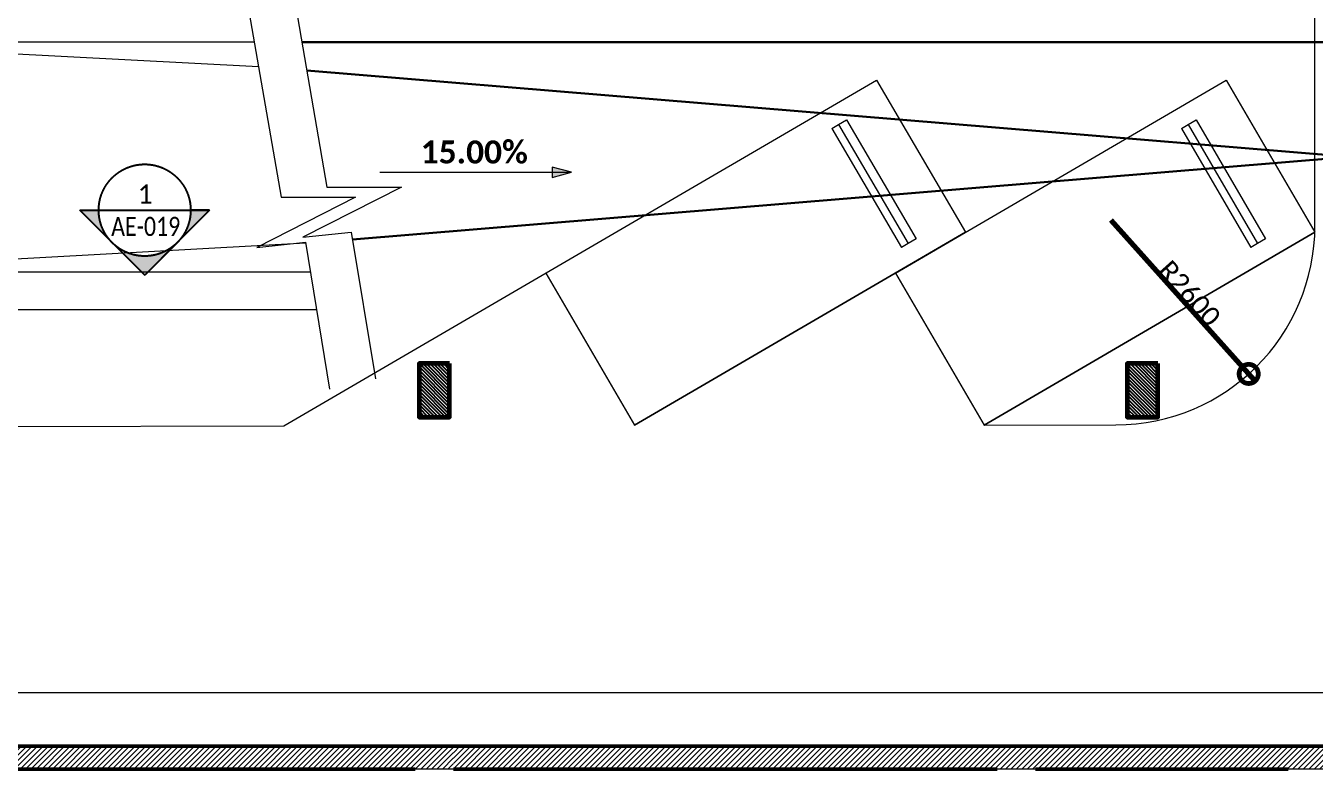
# Model space of a CAD drawing. Header units: millimetres. Extents: x -967280 to 3852, y 2833 to 1955156.
# Drawn here: x -938482 to -921642, y 478037 to 487750 of the extents above; entities that cross this region are included whole.
import ezdxf

# ---------------------------------------------------------------- set-up
doc = ezdxf.new("R2010")
doc.units = ezdxf.units.MM
doc.header["$LTSCALE"] = 1000
doc.header["$PDMODE"] = 35
doc.header["$PDSIZE"] = 25
for name, pattern in [('Dash', [6.35, 3.175, -3.175]), ('HRZN_Line-Ptrn-Dash', [4, 2, -2]), ('HRZN_Line-Ptrn-Sold', [9144001.0, 9144000.0, -1])]:
    doc.linetypes.add(name, pattern=pattern)
for name, color, linetype, lineweight in [('A-DIM', 7, 'Continuous', 13), ('A-ELEV', 1, 'HRZN_Line-Ptrn-Sold', 13), ('A-FLOR-PATT', 1, 'Continuous', 13), ('A-SYMB', 7, 'Continuous', 13), ('A-SYMB-ELEV', 7, 'Continuous', 13), ('A-TONE', 40, 'HRZN_Line-Ptrn-Sold', 35), ('A-WALL', 8, 'HRZN_Line-Ptrn-Sold', 50), ('C-PKNG', 1, 'Continuous', 13), ('DASHED', 1, 'HRZN_Line-Ptrn-Dash', 30), ('S - column', 6, 'Continuous', 60)]:
    doc.layers.add(name, color=color, linetype=linetype, lineweight=lineweight)
doc.layers.add('ARCH', color=8, linetype='Continuous')
doc.layers.add('S - col hach', color=1, linetype='Continuous')
doc.styles.add('Calibri_1', font='calibri.ttf', dxfattribs={"height": 250})
doc.styles.add('Calibri_2', font='calibri.ttf', dxfattribs={"height": 300})
doc.styles.add('Calibri_3', font='calibri.ttf', dxfattribs={"width": 0.8, "height": 250})
doc.styles.add('Calibri_B', font='calibrib.ttf', dxfattribs={"height": 300})
doc.dimstyles.new('HRZN_Dimn-Radl', dxfattribs={"dimscale": 304.8, "dimtxt": 294.337106, "dimasz": 1.64042, "dimexe": 0.787402, "dimexo": 0, "dimgap": 0, "dimtad": 1, "dimjust": 3, "dimdec": 0, "dimzin": 0, "dimdsep": 46, "dimtxsty": 'Calibri_1', "dimblk1": 'DOTSMALL', "dimblk2": 'DOTSMALL', "dimsah": 1, "dimcen": 0.09, "dimdle": 0.328084, "dimazin": 0, "dimtfac": 1, "dimtdec": 4, "dimtix": 1, "dimtmove": 0, "dimatfit": 2, "dimfxl": 1, "dimtvp": 1, "dimtolj": 1, "dimtzin": 0, "dimarcsym": 2})

# ---------------------------------------------------------------- blocks, each defined once
blk = doc.blocks.new('_DotSmall')
at = {"color": 0, "linetype": 'ByBlock', "const_width": 0.5}
blk.add_lwpolyline([(-0.0625, 0, 1), (0.0625, 0, 1)], format="xyb", close=True, dxfattribs=at)
blk = doc.blocks.new('*D1922')
at = {"layer": 'A-DIM', "color": 0, "lineweight": -2, "transparency": 16777216}
blk.add_line((42533, -37826), (44402, -39911), dxfattribs=at)
at = {"layer": 'Defpoints', "color": 0, "lineweight": 106, "transparency": 16777216}
for p in [(42600, -37900), (44335, -39836)]:
    blk.add_point(p, dxfattribs=at)
at = {"layer": 'A-DIM', "color": 0, "lineweight": -2, "transparency": 16777216, "xscale": 500.0000000000001, "yscale": 500.0000000000001, "zscale": 500.0000000000001, "rotation": 311.8596502646025}
blk.add_blockref('_DotSmall', (44335, -39836), dxfattribs=at)
at = {"layer": 'A-DIM', "color": 0, "transparency": 16777216, "insert": (43563, -38783), "char_height": 250, "width": 972.76, "attachment_point": 5, "rotation": 311.8597, "style": 'Calibri_1'}
blk.add_mtext('\\A1;R2600', dxfattribs=at)
blk = doc.blocks.new('Section - HRZN_G-Mark-View-Sctn-Head-1556519-BASEMENT 01 FLOOR FFL_1_')
at = {"layer": 'A-SYMB-ELEV'}
h = blk.add_hatch(color=256, dxfattribs=at)
edge = h.paths.add_edge_path()
edge.add_arc((-7.99, 0), 6, 45, 135)
edge.add_line((-12.23, 4.24), (-7.99, 8.49))
edge.add_line((-7.99, 8.49), (-3.75, 4.24))
h = blk.add_hatch(color=256, dxfattribs=at)
edge = h.paths.add_edge_path()
edge.add_arc((-7.99, 0), 6, 0, 45)
edge.add_line((-3.75, 4.24), (0.49, 0))
edge.add_line((0.49, 0), (-1.99, 0))
edge = h.paths.add_edge_path()
edge.add_line((-13.99, 0), (-16.48, 0))
edge.add_line((-16.48, 0), (-12.23, 4.24))
edge.add_arc((-7.99, 0), 6, 135, 180)
at = {"layer": 'A-SYMB-ELEV', "linetype": 'HRZN_Line-Ptrn-Sold', "lineweight": 25}
for p, q in [((-16.48, 0), (-7.99, 8.49)), ((-7.99, 8.49), (-12.23, 4.24)), ((0.49, 0), (-7.99, 8.49)), ((-3.75, 4.24), (-7.99, 8.49)), ((-12.23, 4.24), (-16.48, 0)), ((0.49, 0), (-3.75, 4.24)), ((-16.48, 0), (-13.99, 0)), ((-16.48, 0), (-13.99, 0)), ((0.49, 0), (-1.99, 0)), ((-1.99, 0), (0.49, 0))]:
    blk.add_line(p, q, dxfattribs=at)
for start, end in [(0, 180), (45, 135), (135, 180), (0, 45), (180, 360)]:
    blk.add_arc((-7.99, 0), 6, start, end, dxfattribs=at)
blk = doc.blocks.new('ParkingSpace_WheelStop - 5000 x 2300-V43-BASEMENT 01 FLOOR FFL_1_')
at = {"layer": 'C-PKNG'}
for p, q in [((2500, -0.000017), (2500, -5000)), ((2500, -5000), (2500, -0.000017)), ((450, -720), (450, -600)), ((450, -600), (2250, -600)), ((2250, -600), (2250, -720)), ((450, -820), (450, -720)), ((450, -720), (2250, -720)), ((450, -820), (2250, -820)), ((2250, -720), (2250, -820)), ((200, -5000), (2500, -5000))]:
    blk.add_line(p, q, dxfattribs=at)
blk = doc.blocks.new('A$Cd2541b88')
at = {"layer": 'A-SYMB'}
blk.add_hatch(color=4, dxfattribs=at).paths.add_polyline_path([(35489.11195, -37202.1363), (35239.11195, -37135.14901), (35239.11195, -37269.1236)])
at = {"layer": 'A-TONE', "linetype": 'Continuous', "lineweight": 13}
h = blk.add_hatch(dxfattribs=at)
h.set_pattern_fill('FP_1', color=4, style=0, pattern_type=2)
h.set_pattern_definition([(45, (6650, -35800), (-35.35534, 35.35534), [])])
h.paths.add_polyline_path([(45350, -44999.99984), (45350, -44699.99984), (41565.42627, -44699.99984), (41565.42627, -44999.99984), (43245.96076, -44999.99984)])
h.paths.add_polyline_path([(0, -44999.99984), (14950, -44999.99984), (14950, -44699.99984), (0, -44699.99984)])
h.paths.add_polyline_path([(53633, -44999.99984), (53633, -44699.99984), (52550, -44699.99984), (52550, -44999.99984)])
h.paths.add_polyline_path([(33947.42627, -44999.99984), (33947.42627, -44699.99984), (26350, -44699.99984), (26350, -44999.99984), (30790.95684, -44999.99984)])
h.paths.add_polyline_path([(52545.42627, -44999.99984), (52545.42627, -44699.99984), (45350, -44699.99984), (45350, -44999.99984), (49473.46272, -44999.99984)])
h.paths.add_polyline_path([(33950, -44999.99984), (41565.42627, -44999.99984), (41565.42627, -44699.99984), (33950, -44699.99984), (33950, -44870.70551)])
h.paths.add_polyline_path([(14950, -44999.99984), (22549.42627, -44999.99984), (22549.42627, -44699.99984), (14950, -44699.99984), (14950, -44749.00166)])
h.paths.add_polyline_path([(22550, -44999.99984), (26350, -44999.99984), (26350, -44699.99984), (22550, -44699.99984), (22550, -44797.6832)])
at = {"layer": 'S - col hach'}
h = blk.add_hatch(dxfattribs=at)
h.set_pattern_fill('ANSI31', color=4, scale=10, angle=90)
h.set_pattern_definition([(135, (168381.875, -346239.72), (-22.4506403, -22.4506403), [])])
h.paths.add_polyline_path([(33900, -39699.99984), (33500, -39699.99984), (33500, -40399.99984), (33900, -40399.99984)])
h = blk.add_hatch(dxfattribs=at)
h.set_pattern_fill('ANSI31', color=4, scale=10, angle=90)
h.set_pattern_definition([(135, (170256.875, -346239.72), (-22.4506403, -22.4506403), [])])
h.paths.add_polyline_path([(43150, -39699.99984), (42750, -39699.99984), (42750, -40399.99984), (43150, -40399.99984)])
at = {"layer": 'A-ELEV', "color": 4}
for p, q in [((25250.37477, -35499.99984), (31404.1913, -35820.17011)), ((32018.84713, -38128.92413), (25250.37477, -38499.99984))]:
    blk.add_line(p, q, dxfattribs=at)
at = {"layer": 'A-FLOR-PATT', "color": 4}
for p, q in [((45200, -37899.99983), (45200, -29599.99984)), ((31778.66668, -34394.68961), (32297.66668, -37395.68961)), ((31180.66668, -34527.68961), (31699.66668, -37528.68961)), ((31348.8203, -35499.99984), (22650, -35499.99984)), ((31733.32309, -40515.46496), (39475.42083, -35998.53467)), ((39475.42083, -35998.53467), (40634.46417, -37985.15528)), ((39720.84382, -38518.18387), (44039.56674, -35998.53467)), ((44039.56674, -35998.53467), (45198.60538, -37985.14722)), ((32671.66668, -37528.68961), (31383.66668, -38183.68961)), ((31699.66668, -37528.68961), (32671.66668, -37528.68961)), ((33269.66668, -37395.68961), (31981.66668, -38050.68961)), ((32297.66668, -37395.68961), (33269.66668, -37395.68961)), ((31981.66668, -38050.68961), (32614.66668, -37982.68961)), ((32614.66668, -37982.68961), (32930.66668, -39900.68961)), ((31383.66668, -38183.68961), (32016.66668, -38115.68961)), ((32016.66668, -38115.68961), (32332.66668, -40033.68961)), ((22603.26928, -38500.21705), (32079.98369, -38499.99984)), ((32162.36117, -38999.99984), (22882.32696, -38999.99984)), ((24238.46954, -40532.90088), (31733.32309, -40515.46496)), ((40879.88245, -40504.79642), (42600, -40499.99983)), ((46150, -43999.99984), (22860.14703, -43999.99984)), ((59435, -45000), (6000, -45000))]:
    blk.add_line(p, q, dxfattribs=at)
blk.add_arc((42600, -37899.99983), 2600, 270, 0, dxfattribs=at)
at = {"layer": 'A-SYMB', "color": 4}
for p, q in [((32989.11195, -37202.1363), (35489.11195, -37202.1363)), ((35489.11195, -37202.1363), (35239.11195, -37135.14901)), ((35239.11195, -37135.14901), (35239.11195, -37269.1236)), ((35239.11195, -37269.1236), (35489.11195, -37202.1363))]:
    blk.add_line(p, q, dxfattribs=at)
at = {"layer": 'A-SYMB-ELEV', "color": 4, "linetype": 'HRZN_Line-Ptrn-Sold', "lineweight": 25}
blk.add_line((29316.92038, -37696.86337), (30516.92038, -37696.86337), dxfattribs=at)
at = {"layer": 'A-WALL', "color": 4}
for p, q in [((33950, -44699.99984), (26350, -44699.99984)), ((41550, -44699.99984), (33950, -44699.99984)), ((45350, -44699.99984), (41550, -44699.99984)), ((26350, -44999.99984), (33450, -44999.99984)), ((33950, -44999.99984), (41050, -44999.99984)), ((41550, -44999.99984), (44850, -44999.99984))]:
    blk.add_line(p, q, dxfattribs=at)
at = {"layer": 'DASHED', "color": 4, "linetype": 'Dash', "ltscale": 50}
for p, q in [((38038.30604, -35499.99984), (31969.82163, -35499.99984)), ((38038.30604, -35499.99984), (45650, -35499.99984)), ((32034.21647, -35872.34844), (45650, -36999.99984)), ((45650, -36999.99984), (32630.41475, -38078.27445))]:
    blk.add_line(p, q, dxfattribs=at)
at = {"layer": 'S - column', "color": 4}
for points in [[(33900, -39699.99984), (33500, -39699.99984), (33500, -40399.99984), (33900, -40399.99984)], [(43150, -39699.99984), (42750, -39699.99984), (42750, -40399.99984), (43150, -40399.99984)]]:
    blk.add_lwpolyline(points, close=True, dxfattribs=at)
at = {"layer": 'A-SYMB-ELEV', "color": 4, "linetype": 'HRZN_Line-Ptrn-Sold', "lineweight": 25, "extrusion": (0, 0, -1), "xscale": 99.99999999999993, "yscale": 99.99999999999993, "zscale": 99.99999999999993, "rotation": 180}
blk.add_blockref('Section - HRZN_G-Mark-View-Sctn-Head-1556519-BASEMENT 01 FLOOR FFL_1_', (-30716.09393, -37696.86337), dxfattribs=at)
at = {"layer": 'C-PKNG', "color": 4, "rotation": 300.2603386353624}
for p in [(39374.63958, -35825.7938), (43938.78079, -35825.78574)]:
    blk.add_blockref('ParkingSpace_WheelStop - 5000 x 2300-V43-BASEMENT 01 FLOOR FFL_1_', p, dxfattribs=at)
at = {"layer": 'A-SYMB', "color": 4, "insert": (33522.14324, -36786.33154), "char_height": 300, "width": 1720.7249131, "attachment_point": 1, "line_spacing_factor": 1.158048, "style": 'Calibri_B'}
blk.add_mtext('15.00%', dxfattribs=at)
at = {"layer": 'A-SYMB-ELEV', "color": 4, "char_height": 250, "attachment_point": 1}
for s, insert, width, style in [('1', (29824.63841, -37361.77028), 240.50625, 'Calibri_2'), ('AE-019', (29479.75091, -37783.77552), 1096.7085, 'Calibri_3')]:
    blk.add_mtext(s, dxfattribs=dict(at, insert=insert, width=width, style=style))
at = {"layer": 'A-DIM', "color": 4}
dim = blk.add_radius_dim(center=(42600, -37899.99983), mpoint=(44335.00137, -39836.43218), dimstyle='HRZN_Dimn-Radl', override={"dimpost": 'R<>'}, dxfattribs=at)
dim.commit()
dim.dimension.update_dxf_attribs({"geometry": '*D1922', "text_midpoint": (43562.89003, -38782.74922)})

msp = doc.modelspace()

# ---------------------------------------------------------------- block references
at = {"layer": 'ARCH', "lineweight": 106, "ltscale": 30}
msp.add_blockref('A$Cd2541b88', (-966846.1, 523037.4), dxfattribs=at)

doc.saveas('drawing.dxf')
